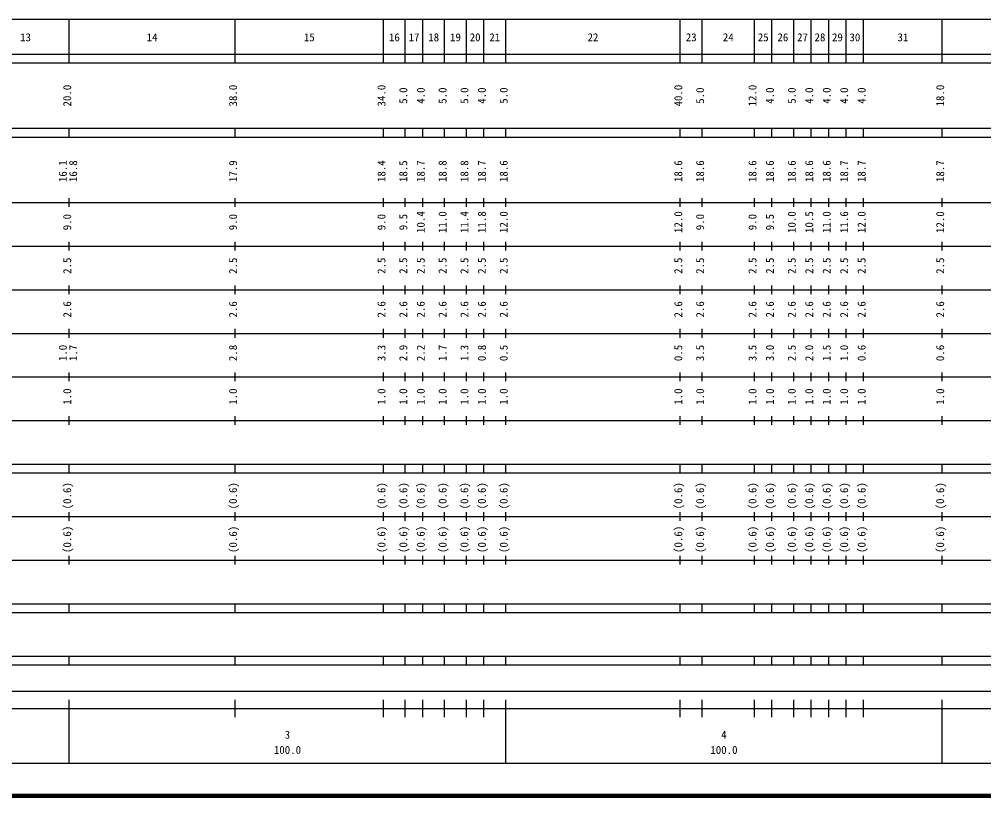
# Model space of a CAD drawing. Units: millimetres on the paper, enlarged 1000 times. Extents: x 40000 to 680000, y 20000 to 380000.
# Drawn here: x 256563 to 477517, y 20000 to 198000 of the extents above; entities that cross this region are included whole.
import ezdxf
from ezdxf.enums import TextEntityAlignment as Align

# ---------------------------------------------------------------- set-up
doc = ezdxf.new("R2010")
doc.units = ezdxf.units.MM
doc.header["$LTSCALE"] = 1000
doc.layers.add('M-TTL', color=2, linetype='Continuous', lineweight=140)
doc.layers.add('M-TTL-BAND', color=7, linetype='Continuous', lineweight=25)
doc.styles.add('ＭＳ ゴシック', font='')
doc.styles.get('ＭＳ ゴシック').set_extended_font_data('MS Gothic')

msp = doc.modelspace()

# ---------------------------------------------------------------- linework, layer by layer
at = {"layer": 'M-TTL'}
msp.add_line((40000, 20000), (680000, 20000), dxfattribs=at)
at = {"layer": 'M-TTL-BAND'}
for p, q in [((68000, 198000), (579000, 198000)), ((268000, 188000), (268000, 198000)), ((306000, 188000), (306000, 198000)), ((340000, 188000), (340000, 198000)), ((345000, 188000), (345000, 198000)), ((349000, 188000), (349000, 198000)), ((354000, 188000), (354000, 198000)), ((359000, 188000), (359000, 198000)), ((363000, 188000), (363000, 198000)), ((368000, 188000), (368000, 198000)), ((408000, 188000), (408000, 198000)), ((413000, 188000), (413000, 198000)), ((425000, 188000), (425000, 198000)), ((429000, 188000), (429000, 198000)), ((434000, 188000), (434000, 198000)), ((438000, 188000), (438000, 198000)), ((442000, 188000), (442000, 198000)), ((446000, 188000), (446000, 198000)), ((450000, 188000), (450000, 198000)), ((468000, 188000), (468000, 198000)), ((40000, 190000), (579000, 190000)), ((40000, 188000), (579000, 188000)), ((40000, 173000), (579000, 173000)), ((268000, 171000), (268000, 173000)), ((306000, 171000), (306000, 173000)), ((340000, 171000), (340000, 173000)), ((345000, 171000), (345000, 173000)), ((349000, 171000), (349000, 173000)), ((354000, 171000), (354000, 173000)), ((359000, 171000), (359000, 173000)), ((363000, 171000), (363000, 173000)), ((368000, 171000), (368000, 173000)), ((408000, 171000), (408000, 173000)), ((413000, 171000), (413000, 173000)), ((425000, 171000), (425000, 173000)), ((429000, 171000), (429000, 173000)), ((434000, 171000), (434000, 173000)), ((438000, 171000), (438000, 173000)), ((442000, 171000), (442000, 173000)), ((446000, 171000), (446000, 173000)), ((450000, 171000), (450000, 173000)), ((468000, 171000), (468000, 173000)), ((40000, 171000), (579000, 171000)), ((268000, 155000), (268000, 157000)), ((306000, 155000), (306000, 157000)), ((340000, 155000), (340000, 157000)), ((345000, 155000), (345000, 157000)), ((349000, 155000), (349000, 157000)), ((354000, 155000), (354000, 157000)), ((359000, 155000), (359000, 157000)), ((363000, 155000), (363000, 157000)), ((368000, 155000), (368000, 157000)), ((408000, 155000), (408000, 157000)), ((413000, 155000), (413000, 157000)), ((425000, 155000), (425000, 157000)), ((429000, 155000), (429000, 157000)), ((434000, 155000), (434000, 157000)), ((438000, 155000), (438000, 157000)), ((442000, 155000), (442000, 157000)), ((446000, 155000), (446000, 157000)), ((450000, 155000), (450000, 157000)), ((468000, 155000), (468000, 157000)), ((40000, 156000), (579000, 156000)), ((46000, 146000), (579000, 146000)), ((268000, 145000), (268000, 147000)), ((306000, 145000), (306000, 147000)), ((340000, 145000), (340000, 147000)), ((345000, 145000), (345000, 147000)), ((349000, 145000), (349000, 147000)), ((354000, 145000), (354000, 147000)), ((359000, 145000), (359000, 147000)), ((363000, 145000), (363000, 147000)), ((368000, 145000), (368000, 147000)), ((408000, 145000), (408000, 147000)), ((413000, 145000), (413000, 147000)), ((425000, 145000), (425000, 147000)), ((429000, 145000), (429000, 147000)), ((434000, 145000), (434000, 147000)), ((438000, 145000), (438000, 147000)), ((442000, 145000), (442000, 147000)), ((446000, 145000), (446000, 147000)), ((450000, 145000), (450000, 147000)), ((468000, 145000), (468000, 147000)), ((268000, 135000), (268000, 137000)), ((306000, 135000), (306000, 137000)), ((340000, 135000), (340000, 137000)), ((345000, 135000), (345000, 137000)), ((349000, 135000), (349000, 137000)), ((354000, 135000), (354000, 137000)), ((359000, 135000), (359000, 137000)), ((363000, 135000), (363000, 137000)), ((368000, 135000), (368000, 137000)), ((408000, 135000), (408000, 137000)), ((413000, 135000), (413000, 137000)), ((425000, 135000), (425000, 137000)), ((429000, 135000), (429000, 137000)), ((434000, 135000), (434000, 137000)), ((438000, 135000), (438000, 137000)), ((442000, 135000), (442000, 137000)), ((446000, 135000), (446000, 137000)), ((450000, 135000), (450000, 137000)), ((468000, 135000), (468000, 137000)), ((52000, 136000), (579000, 136000)), ((46000, 126000), (579000, 126000)), ((268000, 125000), (268000, 127000)), ((306000, 125000), (306000, 127000)), ((340000, 125000), (340000, 127000)), ((345000, 125000), (345000, 127000)), ((349000, 125000), (349000, 127000)), ((354000, 125000), (354000, 127000)), ((359000, 125000), (359000, 127000)), ((363000, 125000), (363000, 127000)), ((368000, 125000), (368000, 127000)), ((408000, 125000), (408000, 127000)), ((413000, 125000), (413000, 127000)), ((425000, 125000), (425000, 127000)), ((429000, 125000), (429000, 127000)), ((434000, 125000), (434000, 127000)), ((438000, 125000), (438000, 127000)), ((442000, 125000), (442000, 127000)), ((446000, 125000), (446000, 127000)), ((450000, 125000), (450000, 127000)), ((468000, 125000), (468000, 127000)), ((52000, 116000), (579000, 116000)), ((268000, 115000), (268000, 117000)), ((306000, 115000), (306000, 117000)), ((340000, 115000), (340000, 117000)), ((345000, 115000), (345000, 117000)), ((349000, 115000), (349000, 117000)), ((354000, 115000), (354000, 117000)), ((359000, 115000), (359000, 117000)), ((363000, 115000), (363000, 117000)), ((368000, 115000), (368000, 117000)), ((408000, 115000), (408000, 117000)), ((413000, 115000), (413000, 117000)), ((425000, 115000), (425000, 117000)), ((429000, 115000), (429000, 117000)), ((434000, 115000), (434000, 117000)), ((438000, 115000), (438000, 117000)), ((442000, 115000), (442000, 117000)), ((446000, 115000), (446000, 117000)), ((450000, 115000), (450000, 117000)), ((468000, 115000), (468000, 117000)), ((268000, 105000), (268000, 107000)), ((306000, 105000), (306000, 107000)), ((340000, 105000), (340000, 107000)), ((345000, 105000), (345000, 107000)), ((349000, 105000), (349000, 107000)), ((354000, 105000), (354000, 107000)), ((359000, 105000), (359000, 107000)), ((363000, 105000), (363000, 107000)), ((368000, 105000), (368000, 107000)), ((408000, 105000), (408000, 107000)), ((413000, 105000), (413000, 107000)), ((425000, 105000), (425000, 107000)), ((429000, 105000), (429000, 107000)), ((434000, 105000), (434000, 107000)), ((438000, 105000), (438000, 107000)), ((442000, 105000), (442000, 107000)), ((446000, 105000), (446000, 107000)), ((450000, 105000), (450000, 107000)), ((468000, 105000), (468000, 107000)), ((46000, 106000), (579000, 106000)), ((40000, 96000), (579000, 96000)), ((268000, 94000), (268000, 96000)), ((306000, 94000), (306000, 96000)), ((340000, 94000), (340000, 96000)), ((345000, 94000), (345000, 96000)), ((349000, 94000), (349000, 96000)), ((354000, 94000), (354000, 96000)), ((359000, 94000), (359000, 96000)), ((363000, 94000), (363000, 96000)), ((368000, 94000), (368000, 96000)), ((408000, 94000), (408000, 96000)), ((413000, 94000), (413000, 96000)), ((425000, 94000), (425000, 96000)), ((429000, 94000), (429000, 96000)), ((434000, 94000), (434000, 96000)), ((438000, 94000), (438000, 96000)), ((442000, 94000), (442000, 96000)), ((446000, 94000), (446000, 96000)), ((450000, 94000), (450000, 96000)), ((468000, 94000), (468000, 96000)), ((40000, 94000), (579000, 94000)), ((49000, 84000), (579000, 84000)), ((268000, 83000), (268000, 85000)), ((306000, 83000), (306000, 85000)), ((340000, 83000), (340000, 85000)), ((345000, 83000), (345000, 85000)), ((349000, 83000), (349000, 85000)), ((354000, 83000), (354000, 85000)), ((359000, 83000), (359000, 85000)), ((363000, 83000), (363000, 85000)), ((368000, 83000), (368000, 85000)), ((408000, 83000), (408000, 85000)), ((413000, 83000), (413000, 85000)), ((425000, 83000), (425000, 85000)), ((429000, 83000), (429000, 85000)), ((434000, 83000), (434000, 85000)), ((438000, 83000), (438000, 85000)), ((442000, 83000), (442000, 85000)), ((446000, 83000), (446000, 85000)), ((450000, 83000), (450000, 85000)), ((468000, 83000), (468000, 85000)), ((40000, 74000), (579000, 74000)), ((268000, 73000), (268000, 75000)), ((306000, 73000), (306000, 75000)), ((340000, 73000), (340000, 75000)), ((345000, 73000), (345000, 75000)), ((349000, 73000), (349000, 75000)), ((354000, 73000), (354000, 75000)), ((359000, 73000), (359000, 75000)), ((363000, 73000), (363000, 75000)), ((368000, 73000), (368000, 75000)), ((408000, 73000), (408000, 75000)), ((413000, 73000), (413000, 75000)), ((425000, 73000), (425000, 75000)), ((429000, 73000), (429000, 75000)), ((434000, 73000), (434000, 75000)), ((438000, 73000), (438000, 75000)), ((442000, 73000), (442000, 75000)), ((446000, 73000), (446000, 75000)), ((450000, 73000), (450000, 75000)), ((468000, 73000), (468000, 75000)), ((40000, 64000), (579000, 64000)), ((40000, 62000), (579000, 62000)), ((268000, 62000), (268000, 64000)), ((306000, 62000), (306000, 64000)), ((340000, 62000), (340000, 64000)), ((345000, 62000), (345000, 64000)), ((349000, 62000), (349000, 64000)), ((354000, 62000), (354000, 64000)), ((359000, 62000), (359000, 64000)), ((363000, 62000), (363000, 64000)), ((368000, 62000), (368000, 64000)), ((408000, 62000), (408000, 64000)), ((413000, 62000), (413000, 64000)), ((425000, 62000), (425000, 64000)), ((429000, 62000), (429000, 64000)), ((434000, 62000), (434000, 64000)), ((438000, 62000), (438000, 64000)), ((442000, 62000), (442000, 64000)), ((446000, 62000), (446000, 64000)), ((450000, 62000), (450000, 64000)), ((468000, 62000), (468000, 64000)), ((40000, 52000), (579000, 52000)), ((268000, 50000), (268000, 52000)), ((306000, 50000), (306000, 52000)), ((340000, 50000), (340000, 52000)), ((345000, 50000), (345000, 52000)), ((349000, 50000), (349000, 52000)), ((354000, 50000), (354000, 52000)), ((359000, 50000), (359000, 52000)), ((363000, 50000), (363000, 52000)), ((368000, 50000), (368000, 52000)), ((408000, 50000), (408000, 52000)), ((413000, 50000), (413000, 52000)), ((425000, 50000), (425000, 52000)), ((429000, 50000), (429000, 52000)), ((434000, 50000), (434000, 52000)), ((438000, 50000), (438000, 52000)), ((442000, 50000), (442000, 52000)), ((446000, 50000), (446000, 52000)), ((450000, 50000), (450000, 52000)), ((468000, 50000), (468000, 52000)), ((40000, 50000), (579000, 50000)), ((71000, 44000), (565000, 44000)), ((268000, 27500), (268000, 42000)), ((306000, 38000), (306000, 42000)), ((340000, 38000), (340000, 42000)), ((345000, 38000), (345000, 42000)), ((349000, 38000), (349000, 42000)), ((354000, 38000), (354000, 42000)), ((359000, 38000), (359000, 42000)), ((363000, 38000), (363000, 42000)), ((368000, 27500), (368000, 42000)), ((408000, 38000), (408000, 42000)), ((413000, 38000), (413000, 42000)), ((425000, 38000), (425000, 42000)), ((429000, 38000), (429000, 42000)), ((434000, 38000), (434000, 42000)), ((438000, 38000), (438000, 42000)), ((442000, 38000), (442000, 42000)), ((446000, 38000), (446000, 42000)), ((450000, 38000), (450000, 42000)), ((468000, 27500), (468000, 42000)), ((40000, 40000), (579000, 40000)), ((68000, 27500), (579000, 27500))]:
    msp.add_line(p, q, dxfattribs=at)

# ---------------------------------------------------------------- texts
at = {"layer": 'M-TTL-BAND', "style": 'ＭＳ ゴシック'}
for s, p in [('13', (258000, 192405)), ('14', (287000, 192405)), ('15', (323000, 192405)), ('16', (342500, 192405)), ('17', (347000, 192405)), ('18', (351500, 192405)), ('19', (356500, 192405)), ('20', (361000, 192405)), ('21', (365500, 192405)), ('22', (388000, 192405)), ('23', (410500, 192405)), ('24', (419000, 192405)), ('25', (427000, 192405)), ('26', (431500, 192405)), ('27', (436000, 192405)), ('28', (440000, 192405)), ('29', (444000, 192405)), ('30', (448000, 192405)), ('31', (459000, 192405)), ('3', (318000, 32523)), ('4', (418000, 32523)), ('100.0', (318000, 29033)), ('100.0', (418000, 29033))]:
    msp.add_text(s, height=1833, dxfattribs=at).set_placement(p, align=Align.BOTTOM_CENTER)
for s, p in [('20.0', (269000, 180500)), ('38.0', (307000, 180500)), ('34.0', (341000, 180500)), ('5.0', (346000, 180500)), ('4.0', (350000, 180500)), ('5.0', (355000, 180500)), ('5.0', (360000, 180500)), ('4.0', (364000, 180500)), ('5.0', (369000, 180500)), ('40.0', (409000, 180500)), ('5.0', (414000, 180500)), ('12.0', (426000, 180500)), ('4.0', (430000, 180500)), ('5.0', (435000, 180500)), ('4.0', (439000, 180500)), ('4.0', (443000, 180500)), ('4.0', (447000, 180500)), ('4.0', (451000, 180500)), ('18.0', (469000, 180500)), ('16.1', (268000, 163174)), ('16.8', (270370, 163174)), ('17.9', (307000, 163174)), ('18.4', (341000, 163174)), ('18.5', (346000, 163174)), ('18.7', (350000, 163174)), ('18.8', (355000, 163174)), ('18.8', (360000, 163174)), ('18.7', (364000, 163174)), ('18.6', (369000, 163174)), ('18.6', (409000, 163174)), ('18.6', (414000, 163174)), ('18.6', (426000, 163174)), ('18.6', (430000, 163174)), ('18.6', (435000, 163174)), ('18.6', (439000, 163174)), ('18.6', (443000, 163174)), ('18.7', (447000, 163174)), ('18.7', (451000, 163174)), ('18.7', (469000, 163174)), ('9.0', (269000, 151500)), ('9.0', (307000, 151500)), ('9.0', (341000, 151500)), ('9.5', (346000, 151500)), ('10.4', (350000, 151500)), ('11.0', (355000, 151500)), ('11.4', (360000, 151500)), ('11.8', (364000, 151500)), ('12.0', (369000, 151500)), ('12.0', (409000, 151500)), ('9.0', (414000, 151500)), ('9.0', (426000, 151500)), ('9.5', (430000, 151500)), ('10.0', (435000, 151500)), ('10.5', (439000, 151500)), ('11.0', (443000, 151500)), ('11.6', (447000, 151500)), ('12.0', (451000, 151500)), ('12.0', (469000, 151500)), ('2.5', (269000, 141500)), ('2.5', (307000, 141500)), ('2.5', (341000, 141500)), ('2.5', (346000, 141500)), ('2.5', (350000, 141500)), ('2.5', (355000, 141500)), ('2.5', (360000, 141500)), ('2.5', (364000, 141500)), ('2.5', (369000, 141500)), ('2.5', (409000, 141500)), ('2.5', (414000, 141500)), ('2.5', (426000, 141500)), ('2.5', (430000, 141500)), ('2.5', (435000, 141500)), ('2.5', (439000, 141500)), ('2.5', (443000, 141500)), ('2.5', (447000, 141500)), ('2.5', (451000, 141500)), ('2.5', (469000, 141500)), ('2.6', (269000, 131500)), ('2.6', (307000, 131500)), ('2.6', (341000, 131500)), ('2.6', (346000, 131500)), ('2.6', (350000, 131500)), ('2.6', (355000, 131500)), ('2.6', (360000, 131500)), ('2.6', (364000, 131500)), ('2.6', (369000, 131500)), ('2.6', (409000, 131500)), ('2.6', (414000, 131500)), ('2.6', (426000, 131500)), ('2.6', (430000, 131500)), ('2.6', (435000, 131500)), ('2.6', (439000, 131500)), ('2.6', (443000, 131500)), ('2.6', (447000, 131500)), ('2.6', (451000, 131500)), ('2.6', (469000, 131500)), ('1.0', (268000, 121500)), ('1.7', (270370, 121500)), ('2.8', (307000, 121500)), ('3.3', (341000, 121500)), ('2.9', (346000, 121500)), ('2.2', (350000, 121500)), ('1.7', (355000, 121500)), ('1.3', (360000, 121500)), ('0.8', (364000, 121500)), ('0.5', (369000, 121500)), ('0.5', (409000, 121500)), ('3.5', (414000, 121500)), ('3.5', (426000, 121500)), ('3.0', (430000, 121500)), ('2.5', (435000, 121500)), ('2.0', (439000, 121500)), ('1.5', (443000, 121500)), ('1.0', (447000, 121500)), ('0.6', (451000, 121500)), ('0.6', (469000, 121500)), ('1.0', (269000, 111500)), ('1.0', (307000, 111500)), ('1.0', (341000, 111500)), ('1.0', (346000, 111500)), ('1.0', (350000, 111500)), ('1.0', (355000, 111500)), ('1.0', (360000, 111500)), ('1.0', (364000, 111500)), ('1.0', (369000, 111500)), ('1.0', (409000, 111500)), ('1.0', (414000, 111500)), ('1.0', (426000, 111500)), ('1.0', (430000, 111500)), ('1.0', (435000, 111500)), ('1.0', (439000, 111500)), ('1.0', (443000, 111500)), ('1.0', (447000, 111500)), ('1.0', (451000, 111500)), ('1.0', (469000, 111500)), ('(0.6)', (269000, 88764)), ('(0.6)', (307000, 88764)), ('(0.6)', (341000, 88764)), ('(0.6)', (346000, 88764)), ('(0.6)', (350000, 88764)), ('(0.6)', (355000, 88764)), ('(0.6)', (360000, 88764)), ('(0.6)', (364000, 88764)), ('(0.6)', (369000, 88764)), ('(0.6)', (409000, 88764)), ('(0.6)', (414000, 88764)), ('(0.6)', (426000, 88764)), ('(0.6)', (430000, 88764)), ('(0.6)', (435000, 88764)), ('(0.6)', (439000, 88764)), ('(0.6)', (443000, 88764)), ('(0.6)', (447000, 88764)), ('(0.6)', (451000, 88764)), ('(0.6)', (469000, 88764)), ('(0.6)', (269000, 78764)), ('(0.6)', (307000, 78764)), ('(0.6)', (341000, 78764)), ('(0.6)', (346000, 78764)), ('(0.6)', (350000, 78764)), ('(0.6)', (355000, 78764)), ('(0.6)', (360000, 78764)), ('(0.6)', (364000, 78764)), ('(0.6)', (369000, 78764)), ('(0.6)', (409000, 78764)), ('(0.6)', (414000, 78764)), ('(0.6)', (426000, 78764)), ('(0.6)', (430000, 78764)), ('(0.6)', (435000, 78764)), ('(0.6)', (439000, 78764)), ('(0.6)', (443000, 78764)), ('(0.6)', (447000, 78764)), ('(0.6)', (451000, 78764)), ('(0.6)', (469000, 78764))]:
    msp.add_text(s, height=1833, rotation=90, dxfattribs=at).set_placement(p, align=Align.BOTTOM_CENTER)

doc.saveas('drawing.dxf')
